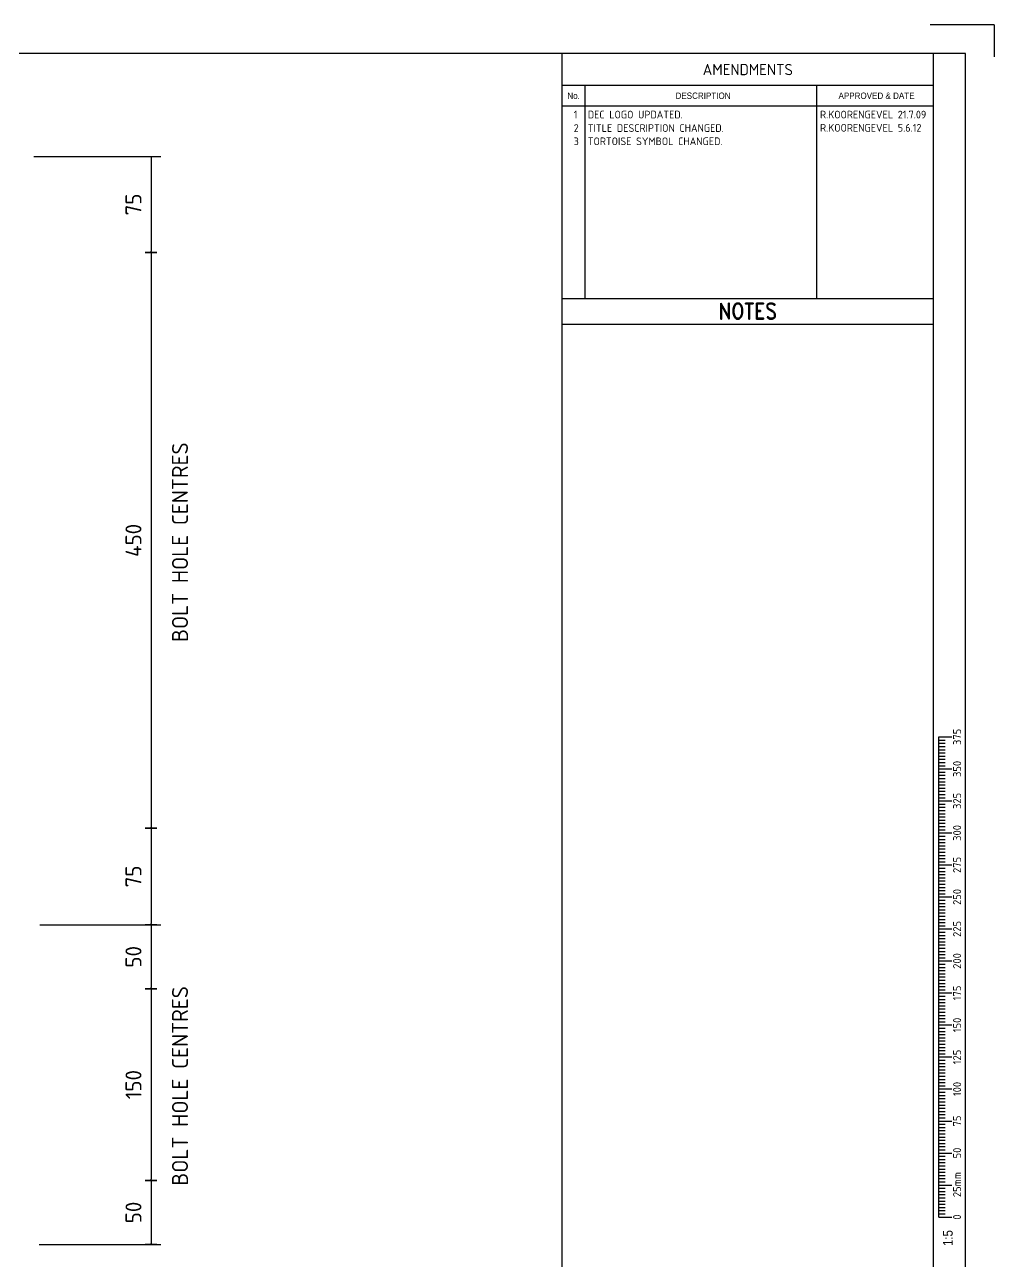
# Model space of a CAD drawing. Header units: millimetres. Extents: x 0 to 420, y 0 to 297.
# Drawn here: x 268.6 to 420, y 103.8 to 297 of the extents above; entities that cross this region are included whole.
import ezdxf
from ezdxf.enums import TextEntityAlignment as Align

# ---------------------------------------------------------------- set-up
doc = ezdxf.new("R2010")
doc.units = ezdxf.units.MM
for name, color, linetype in [('L18', 4, 'Continuous'), ('T25', 1, 'Continuous'), ('TBLK18', 4, 'Continuous'), ('TBLK25', 1, 'Continuous'), ('TBLK35', 3, 'Continuous'), ('TBLK50', 7, 'Continuous')]:
    doc.layers.add(name, color=color, linetype=linetype)
doc.styles.add('HELV', font='helvs.shx')
doc.styles.add('HELVL', font='helvl', dxfattribs={"width": 0.8})
doc.styles.add('ISO', font='iso3098b')
doc.styles.add('ISO3098B', font='iso3098b.shx')
doc.styles.add('ROMAND', font='romand')
doc.dimstyles.new('SIGNSDIM', dxfattribs={"dimtxt": 2.5, "dimasz": 0.2, "dimexe": 1.5, "dimexo": 2, "dimgap": 1.5, "dimtad": 1, "dimdec": 4, "dimlfac": 5, "dimrnd": 1, "dimdsep": 46, "dimlunit": 6, "dimtxsty": 'ISO3098B', "dimblk": 'SGNDIM', "dimcen": 2.5, "dimse2": 1, "dimadec": 0, "dimazin": 0, "dimtfac": 1, "dimtdec": 4, "dimtix": 1, "dimtmove": 0, "dimatfit": 3, "dimldrblk": 'SGNDIM', "dimfxl": 1, "dimtolj": 1, "dimtzin": 0, "dimarcsym": 0})

# ---------------------------------------------------------------- blocks, each defined once
blk = doc.blocks.new('sca5_3')
at = {"layer": 'L18'}
for p, q in [((-4.15, 89), (-2.15, 89)), ((-4.15, 14), (-4.15, 89)), ((-4.15, 88.5), (-3.15, 88.5)), ((-4.15, 88), (-3.15, 88)), ((-4.15, 87.5), (-3.15, 87.5)), ((-4.15, 87), (-3.15, 87)), ((-4.15, 86.5), (-3.15, 86.5)), ((-4.15, 86), (-3.15, 86)), ((-4.15, 85.5), (-3.15, 85.5)), ((-4.15, 85), (-3.15, 85)), ((-4.15, 84.5), (-3.15, 84.5)), ((-4.15, 84), (-2.15, 84)), ((-4.15, 83.5), (-3.15, 83.5)), ((-4.15, 83), (-3.15, 83)), ((-4.15, 82.5), (-3.15, 82.5)), ((-4.15, 82), (-3.15, 82)), ((-4.15, 81.5), (-3.15, 81.5)), ((-4.15, 81), (-3.15, 81)), ((-4.15, 80.5), (-3.15, 80.5)), ((-4.15, 80), (-3.15, 80)), ((-4.15, 79.5), (-3.15, 79.5)), ((-4.15, 79), (-2.15, 79)), ((-4.15, 78.5), (-3.15, 78.5)), ((-4.15, 78), (-3.15, 78)), ((-4.15, 77.5), (-3.15, 77.5)), ((-4.15, 77), (-3.15, 77)), ((-4.15, 76.5), (-3.15, 76.5)), ((-4.15, 76), (-3.15, 76)), ((-4.15, 75.5), (-3.15, 75.5)), ((-4.15, 75), (-3.15, 75)), ((-4.15, 74.5), (-3.15, 74.5)), ((-4.15, 74), (-2.15, 74)), ((-4.15, 73.5), (-3.15, 73.5)), ((-4.15, 73), (-3.15, 73)), ((-4.15, 72.5), (-3.15, 72.5)), ((-4.15, 72), (-3.15, 72)), ((-4.15, 71.5), (-3.15, 71.5)), ((-4.15, 71), (-3.15, 71)), ((-4.15, 70.5), (-3.15, 70.5)), ((-4.15, 70), (-3.15, 70)), ((-4.15, 69.5), (-3.15, 69.5)), ((-4.15, 69), (-2.15, 69)), ((-4.15, 68.5), (-3.15, 68.5)), ((-4.15, 68), (-3.15, 68)), ((-4.15, 67.5), (-3.15, 67.5)), ((-4.15, 67), (-3.15, 67)), ((-4.15, 66.5), (-3.15, 66.5)), ((-4.15, 66), (-3.15, 66)), ((-4.15, 65.5), (-3.15, 65.5)), ((-4.15, 65), (-3.15, 65)), ((-4.15, 64.5), (-3.15, 64.5)), ((-4.15, 64), (-2.15, 64)), ((-4.15, 63.5), (-3.15, 63.5)), ((-4.15, 63), (-3.15, 63)), ((-4.15, 62.5), (-3.15, 62.5)), ((-4.15, 62), (-3.15, 62)), ((-4.15, 61.5), (-3.15, 61.5)), ((-4.15, 61), (-3.15, 61)), ((-4.15, 60.5), (-3.15, 60.5)), ((-4.15, 60), (-3.15, 60)), ((-4.15, 59.5), (-3.15, 59.5)), ((-4.15, 59), (-2.15, 59)), ((-4.15, 58.5), (-3.15, 58.5)), ((-4.15, 58), (-3.15, 58)), ((-4.15, 57.5), (-3.15, 57.5)), ((-4.15, 57), (-3.15, 57)), ((-4.15, 56.5), (-3.15, 56.5)), ((-4.15, 56), (-3.15, 56)), ((-4.15, 55.5), (-3.15, 55.5)), ((-4.15, 55), (-3.15, 55)), ((-4.15, 54.5), (-3.15, 54.5)), ((-4.15, 54), (-2.15, 54)), ((-4.15, 53.5), (-3.15, 53.5)), ((-4.15, 53), (-3.15, 53)), ((-4.15, 52.5), (-3.15, 52.5)), ((-4.15, 52), (-3.15, 52)), ((-4.15, 51.5), (-3.15, 51.5)), ((-4.15, 51), (-3.15, 51)), ((-4.15, 50.5), (-3.15, 50.5)), ((-4.15, 50), (-3.15, 50)), ((-4.15, 49.5), (-3.15, 49.5)), ((-4.15, 49), (-2.15, 49)), ((-4.15, 48.5), (-3.15, 48.5)), ((-4.15, 48), (-3.15, 48)), ((-4.15, 47.5), (-3.15, 47.5)), ((-4.15, 47), (-3.15, 47)), ((-4.15, 46.5), (-3.15, 46.5)), ((-4.15, 46), (-3.15, 46)), ((-4.15, 45.5), (-3.15, 45.5)), ((-4.15, 45), (-3.15, 45)), ((-4.15, 44.5), (-3.15, 44.5)), ((-4.15, 44), (-2.15, 44)), ((-4.15, 43.5), (-3.15, 43.5)), ((-4.15, 43), (-3.15, 43)), ((-4.15, 42.5), (-3.15, 42.5)), ((-4.15, 42), (-3.15, 42)), ((-4.15, 41.5), (-3.15, 41.5)), ((-4.15, 41), (-3.15, 41)), ((-4.15, 40.5), (-3.15, 40.5)), ((-4.15, 40), (-3.15, 40)), ((-4.15, 39.5), (-3.15, 39.5)), ((-4.15, 39), (-2.15, 39)), ((-4.15, 38.5), (-3.15, 38.5)), ((-4.15, 38), (-3.15, 38)), ((-4.15, 37.5), (-3.15, 37.5)), ((-4.15, 37), (-3.15, 37)), ((-4.15, 36.5), (-3.15, 36.5)), ((-4.15, 36), (-3.15, 36)), ((-4.15, 35.5), (-3.15, 35.5)), ((-4.15, 35), (-3.15, 35)), ((-4.15, 34.5), (-3.15, 34.5)), ((-4.15, 34), (-2.15, 34)), ((-4.15, 33.5), (-3.15, 33.5)), ((-4.15, 33), (-3.15, 33)), ((-4.15, 32.5), (-3.15, 32.5)), ((-4.15, 32), (-3.15, 32)), ((-4.15, 31.5), (-3.15, 31.5)), ((-4.15, 31), (-3.15, 31)), ((-4.15, 30.5), (-3.15, 30.5)), ((-4.15, 30), (-3.15, 30)), ((-4.15, 29.5), (-3.15, 29.5)), ((-4.15, 29), (-2.15, 29)), ((-4.15, 28.5), (-3.15, 28.5)), ((-4.15, 28), (-3.15, 28)), ((-4.15, 27.5), (-3.15, 27.5)), ((-4.15, 27), (-3.15, 27)), ((-4.15, 26.5), (-3.15, 26.5)), ((-4.15, 26), (-3.15, 26)), ((-4.15, 25.5), (-3.15, 25.5)), ((-4.15, 25), (-3.15, 25)), ((-4.15, 24.5), (-3.15, 24.5)), ((-4.15, 24), (-2.15, 24)), ((-4.15, 23.5), (-3.15, 23.5)), ((-4.15, 23), (-3.15, 23)), ((-4.15, 22.5), (-3.15, 22.5)), ((-4.15, 22), (-3.15, 22)), ((-4.15, 21.5), (-3.15, 21.5)), ((-4.15, 21), (-3.15, 21)), ((-4.15, 20.5), (-3.15, 20.5)), ((-4.15, 20), (-3.15, 20)), ((-4.15, 19.5), (-3.15, 19.5)), ((-4.15, 19), (-2.15, 19)), ((-4.15, 18.5), (-3.15, 18.5)), ((-4.15, 18), (-3.15, 18)), ((-4.15, 17.5), (-3.15, 17.5)), ((-4.15, 17), (-3.15, 17)), ((-4.15, 16.5), (-3.15, 16.5)), ((-4.15, 16), (-3.15, 16)), ((-4.15, 15.5), (-3.15, 15.5)), ((-4.15, 15), (-3.15, 15)), ((-4.15, 14.5), (-3.15, 14.5)), ((-4.15, 14), (-2.15, 14))]:
    blk.add_line(p, q, dxfattribs=at)
at = {"layer": 'L18', "style": 'ISO'}
for s, p in [('375', (-0.68, 89)), ('350', (-0.68, 84)), ('325', (-0.68, 79)), ('300', (-0.68, 74)), ('275', (-0.68, 69)), ('250', (-0.68, 64)), ('225', (-0.68, 59)), ('200', (-0.68, 54)), ('175', (-0.68, 49)), ('150', (-0.68, 44)), ('125', (-0.68, 39)), ('100', (-0.68, 34)), ('75', (-0.68, 29)), ('50', (-0.68, 24)), ('0', (-0.68, 14))]:
    blk.add_text(s, height=1.25, rotation=90, dxfattribs=at).set_placement(p, align=Align.CENTER)
blk.add_text('25mm', height=1.25, rotation=90, dxfattribs=at).set_placement((-0.68, 17.11))
at = {"layer": 'L18', "style": 'HELV', "width": 0.85}
blk.add_text('1:5', height=1.5, rotation=90, dxfattribs=at).set_placement((-1.99, 11.95), align=Align.RIGHT)
blk = doc.blocks.new('A3BBLK')
at = {"layer": 'TBLK25'}
for q in [(410, 297), (420, 292)]:
    blk.add_line((420, 297), q, dxfattribs=at)
at = {"layer": 'TBLK50'}
for p, q in [((415.5, 292.5), (13, 292.5)), ((352.5, 4.5), (352.5, 292.5)), ((415.5, 4.5), (415.5, 292.5))]:
    blk.add_line(p, q, dxfattribs=at)
blk = doc.blocks.new('TBLK')
at = {"layer": 'TBLK25'}
for p, q in [((410.5, 287.5), (352.5, 287.5)), ((356.07, 254.19), (356.07, 287.5)), ((392.28, 254.19), (392.28, 287.5)), ((410.5, 284.3), (352.5, 284.3)), ((410.5, 254.19), (352.5, 254.19)), ((410.5, 250.19), (352.5, 250.19))]:
    blk.add_line(p, q, dxfattribs=at)
at = {"layer": 'TBLK35'}
blk.add_line((410.5, 57), (410.5, 292.5), dxfattribs=at)
blk.add_blockref('A3BBLK', (0, 0))
at = {"layer": 'TBLK18', "style": 'HELVL', "width": 0.9}
for s, p in [('No.', (354.29, 285.41)), ('DESCRIPTION', (374.51, 285.41)), ('APPROVED & DATE', (401.61, 285.41))]:
    blk.add_text(s, height=1, dxfattribs=at).set_placement(p, align=Align.CENTER)
at = {"layer": 'TBLK18', "style": 'ISO'}
blk.add_attdef('MR_DIRECTORATE', text='', height=1.5, dxfattribs=at).set_placement((381.5, 67.12), align=Align.CENTER)
for tag, p in [('STREET_NAME', (355.51, 61.1)), ('SUBURB_POSTCODE', (388.49, 61.1)), ('TELEPHONE_NO.', (368.31, 58.84)), ('FAX_NO.', (393.56, 58.84))]:
    blk.add_attdef(tag, p, '', height=1.5, dxfattribs=at)
at = {"layer": 'TBLK25', "style": 'ISO'}
blk.add_text('AMENDMENTS', height=1.75, dxfattribs=at).set_placement((381.5, 289.12), align=Align.CENTER)
at = {"layer": 'TBLK25', "style": 'ROMAND', "width": 0.85}
blk.add_text('NOTES', height=2.5, dxfattribs=at).set_placement((381.5, 251.03), align=Align.CENTER)
at = {"layer": 'TBLK25', "style": 'ISO'}
for tag, height, p in [('MR_BRANCH', 2, (381.5, 64.2)), ('ROAD_SECTION', 1.75, (384.5, 29.16)), ('SLK', 1.75, (384.5, 26.11)), ('CHAINAGE', 1.75, (384.5, 19.21)), ('DRG_TYPE_03', 1.75, (360.51, 11.5)), ('DRG_TYPE_02', 1.75, (360.51, 8.36)), ('DRG_TYPE_01', 1.75, (360.3, 5.42))]:
    blk.add_attdef(tag, text='', height=height, dxfattribs=at).set_placement(p, align=Align.CENTER)
for tag, p, height in [('FILE_NUMBER', (371.77, 53.24), 2.5), ('DESIGNED_/_DRAWN', (371.77, 48.49), 2), ('VERIFIED', (371.77, 43.49), 2), ('APPROVED', (371.77, 38.49), 2), ('LOCAL_AUTHORITY', (370.48, 16.73), 1.25)]:
    blk.add_attdef(tag, p, '', height=height, dxfattribs=at)
at = {"layer": 'TBLK35', "style": 'ISO', "width": 0.9}
for tag, p in [('ROAD_PROJECT&NUMBER', (384.5, 32.23)), ('DRAWING_DESCRIPTION', (384.5, 22.29))]:
    blk.add_attdef(tag, text='', height=2.5, dxfattribs=at).set_placement(p, align=Align.CENTER)
at = {"layer": 'TBLK50', "style": 'ISO'}
blk.add_attdef('DRG_NUMBER', (370.5, 6.02), '', height=5, dxfattribs=at)
blk = doc.blocks.new('SGNDIM')
for p, q in [((0, 0), (-1, 0)), ((0, 4.5), (0, -4.5))]:
    blk.add_line(p, q)
blk = doc.blocks.new('*D58')
at = {"layer": 'DEFPOINTS', "color": 0}
for p in [(267.98, 276.42), (266.6, 261.42), (288.29, 261.42)]:
    blk.add_point(p, dxfattribs=at)
at = {"layer": 'T25', "color": 0, "lineweight": -2}
for p, q in [((269.98, 276.42), (289.79, 276.42)), ((288.29, 276.22), (288.29, 261.62))]:
    blk.add_line(p, q, dxfattribs=at)
at = {"layer": 'T25', "color": 0, "lineweight": -2, "xscale": 0.2, "yscale": 0.2, "zscale": 0.2}
for p, rotation in [((288.29, 276.42), 90), ((288.29, 261.42), 270)]:
    blk.add_blockref('SGNDIM', p, dxfattribs=dict(at, rotation=rotation))
at = {"layer": 'T25', "color": 0, "insert": (285.54, 268.92), "char_height": 2.5, "attachment_point": 5, "rotation": 90, "style": 'ISO3098B'}
blk.add_mtext('\\A1;75', dxfattribs=at)
blk = doc.blocks.new('*D57')
at = {"layer": 'DEFPOINTS', "color": 0}
for p in [(247.42, 261.42), (247.42, 171.47), (288.29, 171.47)]:
    blk.add_point(p, dxfattribs=at)
at = {"layer": 'T25', "color": 0, "lineweight": -2}
blk.add_line((288.29, 261.22), (288.29, 171.67), dxfattribs=at)
at = {"layer": 'T25', "color": 0, "lineweight": -2, "xscale": 0.2, "yscale": 0.2, "zscale": 0.2}
for p, rotation in [((288.29, 261.42), 90), ((288.29, 171.47), 270)]:
    blk.add_blockref('SGNDIM', p, dxfattribs=dict(at, rotation=rotation))
at = {"layer": 'T25', "color": 0, "insert": (285.54, 216.45), "char_height": 2.5, "attachment_point": 5, "rotation": 90, "style": 'ISO3098B'}
blk.add_mtext('\\A1;450', dxfattribs=at)
blk = doc.blocks.new('*D56')
at = {"layer": 'DEFPOINTS', "color": 0}
for p in [(267.53, 171.47), (268.9, 156.42), (288.29, 156.42)]:
    blk.add_point(p, dxfattribs=at)
at = {"layer": 'T25', "color": 0, "lineweight": -2}
for p, q in [((288.29, 171.27), (288.29, 156.62)), ((270.9, 156.42), (289.79, 156.42))]:
    blk.add_line(p, q, dxfattribs=at)
at = {"layer": 'T25', "color": 0, "lineweight": -2, "xscale": 0.2, "yscale": 0.2, "zscale": 0.2}
for p, rotation in [((288.29, 171.47), 90), ((288.29, 156.42), 270)]:
    blk.add_blockref('SGNDIM', p, dxfattribs=dict(at, rotation=rotation))
at = {"layer": 'T25', "color": 0, "insert": (285.54, 163.95), "char_height": 2.5, "attachment_point": 5, "rotation": 90, "style": 'ISO3098B'}
blk.add_mtext('\\A1;75', dxfattribs=at)
blk = doc.blocks.new('*D55')
at = {"layer": 'DEFPOINTS', "color": 0}
for p in [(270.52, 156.42), (270.52, 146.39), (288.29, 146.39)]:
    blk.add_point(p, dxfattribs=at)
at = {"layer": 'T25', "color": 0, "lineweight": -2}
for p, q in [((272.52, 156.42), (289.79, 156.42)), ((288.29, 156.22), (288.29, 146.59))]:
    blk.add_line(p, q, dxfattribs=at)
at = {"layer": 'T25', "color": 0, "lineweight": -2, "xscale": 0.2, "yscale": 0.2, "zscale": 0.2}
for p, rotation in [((288.29, 156.42), 90), ((288.29, 146.39), 270)]:
    blk.add_blockref('SGNDIM', p, dxfattribs=dict(at, rotation=rotation))
at = {"layer": 'T25', "color": 0, "insert": (285.54, 151.4), "char_height": 2.5, "attachment_point": 5, "rotation": 90, "style": 'ISO3098B'}
blk.add_mtext('\\A1;50', dxfattribs=at)
blk = doc.blocks.new('*D54')
at = {"layer": 'DEFPOINTS', "color": 0}
for p in [(221.74, 146.39), (221.74, 116.48), (288.29, 116.48)]:
    blk.add_point(p, dxfattribs=at)
at = {"layer": 'T25', "color": 0, "lineweight": -2}
blk.add_line((288.29, 146.19), (288.29, 116.68), dxfattribs=at)
at = {"layer": 'T25', "color": 0, "lineweight": -2, "xscale": 0.2, "yscale": 0.2, "zscale": 0.2}
for p, rotation in [((288.29, 146.39), 90), ((288.29, 116.48), 270)]:
    blk.add_blockref('SGNDIM', p, dxfattribs=dict(at, rotation=rotation))
at = {"layer": 'T25', "color": 0, "insert": (285.54, 131.43), "char_height": 2.5, "attachment_point": 5, "rotation": 90, "style": 'ISO3098B'}
blk.add_mtext('\\A1;150', dxfattribs=at)
blk = doc.blocks.new('*D53')
at = {"layer": 'DEFPOINTS', "color": 0}
for p in [(273.43, 116.48), (268.81, 106.44), (288.29, 106.44)]:
    blk.add_point(p, dxfattribs=at)
at = {"layer": 'T25', "color": 0, "lineweight": -2}
for p, q in [((288.29, 116.28), (288.29, 106.64)), ((270.81, 106.44), (289.79, 106.44))]:
    blk.add_line(p, q, dxfattribs=at)
at = {"layer": 'T25', "color": 0, "lineweight": -2, "xscale": 0.2, "yscale": 0.2, "zscale": 0.2}
for p, rotation in [((288.29, 116.48), 90), ((288.29, 106.44), 270)]:
    blk.add_blockref('SGNDIM', p, dxfattribs=dict(at, rotation=rotation))
at = {"layer": 'T25', "color": 0, "insert": (285.54, 111.46), "char_height": 2.5, "attachment_point": 5, "rotation": 90, "style": 'ISO3098B'}
blk.add_mtext('\\A1;50', dxfattribs=at)

msp = doc.modelspace()

# ---------------------------------------------------------------- block references
for name, p in [('TBLK', (0, 0)), ('sca5_3', (415.5, 96.750003))]:
    msp.add_blockref(name, p)

# ---------------------------------------------------------------- texts
at = {"layer": 'L18', "style": 'ISO'}
for s, p in [('1', (354.307155, 282.364509)), ('DEC LOGO UPDATED.', (356.506623, 282.364509)), ('R.KOORENGEVEL 21.7.09', (392.783521, 282.364509)), ('2', (354.307155, 280.25934)), ('TITLE DESCRIPTION CHANGED.', (356.506623, 280.25934)), ('R.KOORENGEVEL 5.6.12', (392.783521, 280.296776)), ('3', (354.307155, 278.191606)), ('TORTOISE SYMBOL CHANGED.', (356.506623, 278.191606))]:
    msp.add_text(s, height=1.2, dxfattribs=at).set_placement(p)
for p in [(294.055894, 200.577175), (294.055894, 115.637321)]:
    msp.add_text('BOLT HOLE CENTRES', height=2.5, rotation=90, dxfattribs=at).set_placement(p)

# ---------------------------------------------------------------- dimensions: what is measured, and where the dimension line sits
at = {"layer": 'T25'}
for base, p1, p2, picture, middle in [((288.293402, 261.420303), (267.98323, 276.420303), (266.597402, 261.420303), '*D58', (285.543402, 268.920303)), ((288.293402, 146.38631), (270.521258, 156.420303), (270.521258, 146.38631), '*D55', (285.543402, 151.403306))]:
    dim = msp.add_linear_dim(base=base, p1=p1, p2=p2, angle=90, dimstyle='SIGNSDIM', dxfattribs=at)
    dim.commit()
    dim.dimension.update_dxf_attribs({"geometry": picture, "text_midpoint": middle})
for base, p1, p2, override, picture, middle in [((288.293402, 171.470815), (247.42464, 261.420303), (247.42464, 171.470815), {"dimse1": 1}, '*D57', (285.543402, 216.445559)), ((288.293402, 156.420303), (267.52733, 171.470815), (268.901756, 156.420303), {"dimse1": 1, "dimse2": 0}, '*D56', (285.543402, 163.945559)), ((288.293402, 116.476769), (221.735446, 146.386843), (221.735446, 116.476769), {"dimse1": 1}, '*D54', (285.543402, 131.431806)), ((288.293402, 106.443309), (273.428226, 116.477302), (268.808799, 106.443309), {"dimse1": 1, "dimse2": 0}, '*D53', (285.543402, 111.460305))]:
    dim = msp.add_linear_dim(base=base, p1=p1, p2=p2, angle=90, dimstyle='SIGNSDIM', override=override, dxfattribs=at)
    dim.commit()
    dim.dimension.update_dxf_attribs({"geometry": picture, "text_midpoint": middle})

doc.saveas('drawing.dxf')
